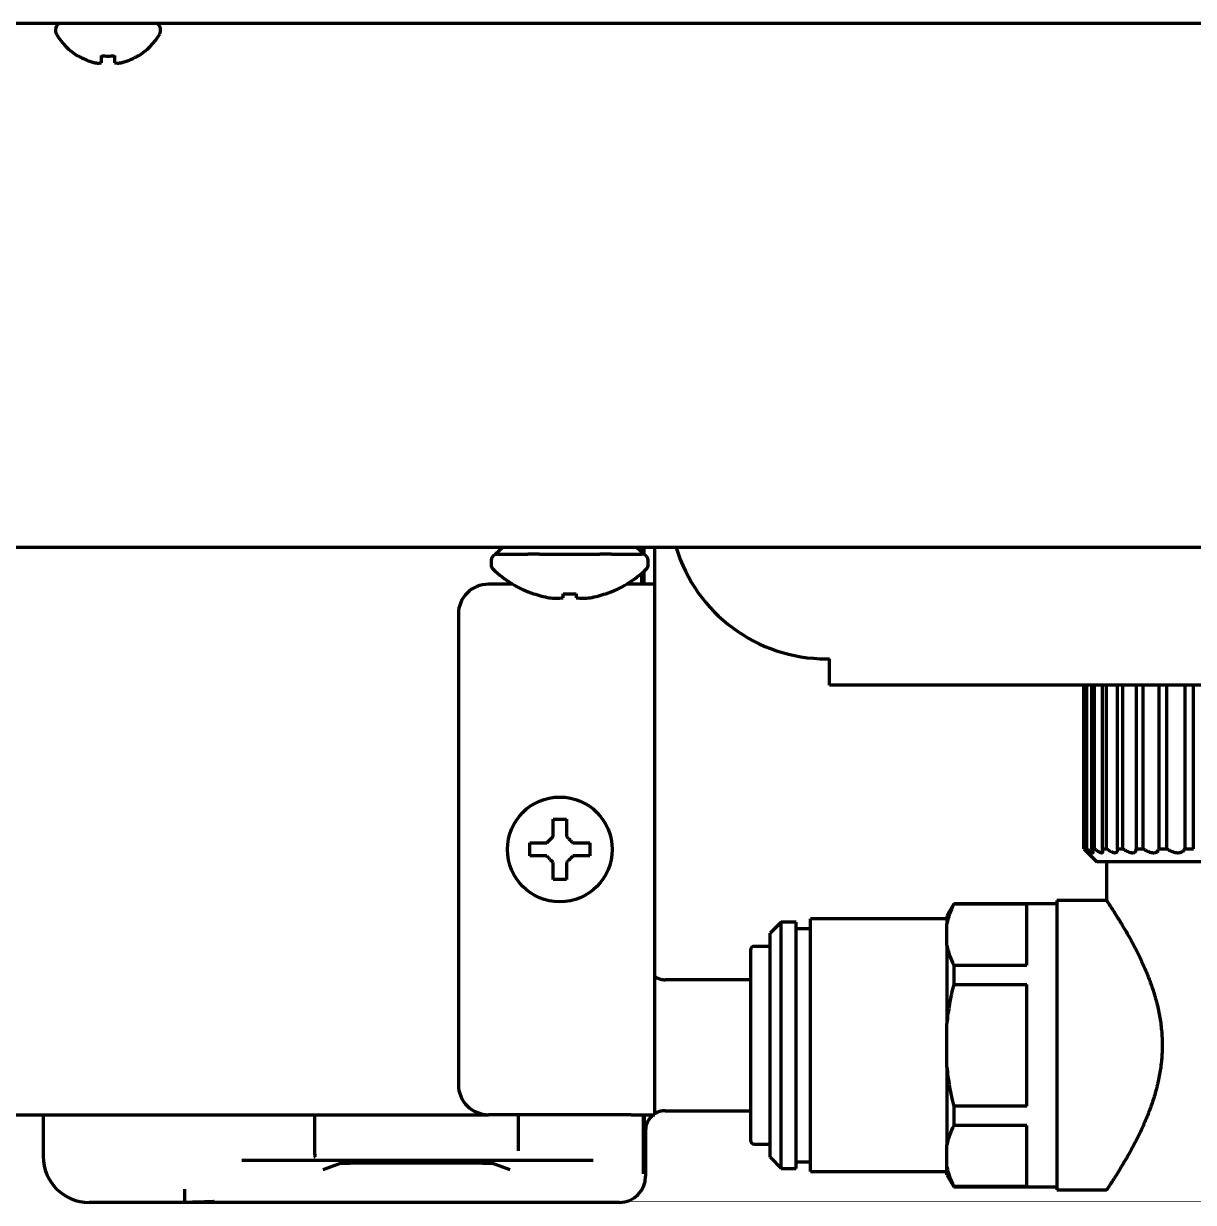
# Model space of a CAD drawing. Header units: inches. Extents: x -2898 to 7248, y 606 to 5598.
# Drawn here: x 2758.8 to 2848.2, y 2321.8 to 2411.8 of the extents above; entities that cross this region are included whole.
import ezdxf

# ---------------------------------------------------------------- set-up
doc = ezdxf.new("R2010")
doc.units = ezdxf.units.IN

msp = doc.modelspace()

# ---------------------------------------------------------------- linework, layer by layer
at = {"linetype": 'Continuous', "lineweight": 70}
for p, q in [((3452.447, 2411.843), (2717.647, 2411.843)), ((2761.297, 2411.443), (2761.297, 2411.243)), ((2769.297, 2411.243), (2769.297, 2411.443)), ((2762.997, 2409.365), (2762.997, 2409.398)), ((2767.597, 2409.398), (2767.597, 2409.365)), ((3052.176, 2371.843), (2756.555, 2371.843)), ((2795.456, 2371.843), (2794.879, 2371.343)), ((2806.215, 2371.343), (2805.638, 2371.843)), ((2806.047, 2371.489), (2806.047, 2371.843)), ((2806.247, 2371.302), (2806.247, 2371.843)), ((2807.047, 2369.043), (2807.047, 2371.843)), ((2794.547, 2370.843), (2794.547, 2370.553)), ((2794.879, 2371.343), (2794.978, 2371.343)), ((2795.071, 2371.343), (2794.978, 2371.343)), ((2795.071, 2371.343), (2797.363, 2371.343)), ((2797.456, 2371.343), (2797.363, 2371.343)), ((2798.069, 2371.343), (2797.456, 2371.343)), ((2798.256, 2371.343), (2798.069, 2371.343)), ((2798.256, 2371.343), (2802.838, 2371.343)), ((2803.026, 2371.343), (2802.838, 2371.343)), ((2803.638, 2371.343), (2803.026, 2371.343)), ((2803.732, 2371.343), (2803.638, 2371.343)), ((2803.732, 2371.343), (2806.023, 2371.343)), ((2806.116, 2371.343), (2806.023, 2371.343)), ((2806.215, 2371.343), (2806.116, 2371.343)), ((2806.547, 2370.553), (2806.547, 2370.843)), ((2806.047, 2369.043), (2806.047, 2369.877)), ((2806.247, 2369.043), (2806.247, 2370.055)), ((2796.207, 2369.043), (2794.347, 2369.043)), ((2805.247, 2369.043), (2804.888, 2369.043)), ((2807.047, 2369.043), (2805.247, 2369.043)), ((2807.047, 2328.543), (2807.047, 2369.043)), ((2797.797, 2368.319), (2797.797, 2368.303)), ((2800.047, 2368.004), (2800.047, 2368.319)), ((2801.047, 2368.319), (2801.047, 2368.004)), ((2803.297, 2368.319), (2803.297, 2368.303)), ((2792.047, 2366.743), (2792.047, 2330.843)), ((2820.147, 2363.343), (2820.378, 2363.343)), ((2820.378, 2361.343), (2820.378, 2363.343)), ((2895.717, 2361.343), (2820.378, 2361.343)), ((2839.797, 2361.343), (2839.797, 2348.843)), ((2839.801, 2348.843), (2839.801, 2361.343)), ((2839.923, 2361.343), (2839.923, 2348.843)), ((2840.035, 2348.843), (2840.035, 2361.343)), ((2840.397, 2361.343), (2840.397, 2348.843)), ((2840.619, 2348.843), (2840.619, 2361.343)), ((2841.215, 2361.343), (2841.215, 2348.843)), ((2841.542, 2348.843), (2841.542, 2361.343)), ((2842.361, 2361.343), (2842.361, 2348.843)), ((2842.787, 2348.843), (2842.787, 2361.343)), ((2843.812, 2361.343), (2843.812, 2348.843)), ((2844.329, 2348.843), (2844.329, 2361.343)), ((2845.54, 2361.343), (2845.54, 2348.843)), ((2846.137, 2348.843), (2846.137, 2361.343)), ((2847.511, 2361.343), (2847.511, 2348.843)), ((2848.178, 2348.843), (2848.178, 2361.343)), ((2797.497, 2348.793), (2797.497, 2349.293)), ((2802.097, 2349.293), (2802.097, 2348.793)), ((2797.497, 2348.293), (2797.497, 2348.793)), ((2802.097, 2348.793), (2802.097, 2348.293)), ((2839.797, 2348.843), (2839.801, 2348.843)), ((2839.797, 2348.843), (2840.797, 2347.843)), ((2839.923, 2348.843), (2840.035, 2348.843)), ((2840.397, 2348.843), (2840.619, 2348.843)), ((2841.215, 2348.843), (2841.542, 2348.843)), ((2842.361, 2348.843), (2842.787, 2348.843)), ((2843.812, 2348.843), (2844.329, 2348.843)), ((2845.54, 2348.843), (2846.137, 2348.843)), ((2847.511, 2348.843), (2848.178, 2348.843)), ((2875.297, 2347.843), (2840.797, 2347.843)), ((2841.547, 2347.843), (2841.547, 2344.893)), ((2829.872, 2344.643), (2829.347, 2343.734)), ((2829.872, 2344.643), (2829.872, 2344.61)), ((2837.747, 2344.643), (2829.872, 2344.643)), ((2835.447, 2344.61), (2829.872, 2344.61)), ((2835.447, 2339.964), (2835.447, 2344.61)), ((2837.747, 2344.893), (2837.747, 2333.843)), ((2841.547, 2344.893), (2837.747, 2344.893)), ((2829.347, 2343.734), (2829.347, 2343.12)), ((2816.697, 2343.243), (2815.847, 2342.393)), ((2816.697, 2324.443), (2816.697, 2343.243)), ((2817.847, 2343.243), (2816.697, 2343.243)), ((2817.847, 2324.443), (2817.847, 2343.243)), ((2818.947, 2342.743), (2817.847, 2342.743)), ((2818.947, 2324.193), (2818.947, 2343.493)), ((2829.347, 2343.493), (2818.947, 2343.493)), ((2829.347, 2341.454), (2829.347, 2343.12)), ((2815.847, 2325.293), (2815.847, 2342.393)), ((2814.347, 2341.093), (2814.347, 2326.593)), ((2815.847, 2341.393), (2814.647, 2341.393)), ((2829.347, 2341.454), (2829.347, 2335.509)), ((2829.872, 2339.964), (2835.447, 2339.964)), ((2829.872, 2339.964), (2829.872, 2338.488)), ((2814.347, 2338.843), (2807.848, 2338.843)), ((2829.872, 2338.488), (2835.447, 2338.488)), ((2835.447, 2329.198), (2835.447, 2338.488)), ((2829.347, 2332.178), (2829.347, 2335.509)), ((2837.747, 2333.843), (2837.747, 2322.793)), ((2829.347, 2332.178), (2829.347, 2326.232)), ((2697.847, 2328.543), (2794.347, 2328.543)), ((2760.347, 2328.543), (2760.347, 2325.341)), ((2781.058, 2328.543), (2781.058, 2325.788)), ((2805.247, 2328.543), (2794.347, 2328.543)), ((2796.636, 2325.788), (2796.636, 2328.543)), ((2805.247, 2328.543), (2807.047, 2328.543)), ((2806.152, 2328.543), (2806.152, 2324.037)), ((2807.848, 2328.843), (2814.347, 2328.843)), ((2835.447, 2329.198), (2829.872, 2329.198)), ((2829.872, 2329.198), (2829.872, 2327.722)), ((2835.447, 2327.722), (2829.872, 2327.722)), ((2835.447, 2323.077), (2835.447, 2327.722)), ((2806.347, 2327.343), (2806.347, 2323.842)), ((2814.647, 2326.293), (2815.847, 2326.293)), ((2829.347, 2324.567), (2829.347, 2326.232)), ((2802.347, 2325.043), (2775.517, 2325.043)), ((2783.096, 2324.843), (2781.692, 2324.32)), ((2783.096, 2324.843), (2783.094, 2324.843)), ((2783.096, 2324.843), (2783.389, 2324.843)), ((2783.847, 2324.843), (2783.847, 2325.043)), ((2793.847, 2324.843), (2783.847, 2324.843)), ((2793.847, 2325.043), (2793.847, 2324.843)), ((2794.305, 2324.843), (2794.598, 2324.843)), ((2796.003, 2324.32), (2794.598, 2324.843)), ((2794.601, 2324.843), (2794.598, 2324.843)), ((2815.847, 2325.293), (2816.697, 2324.443)), ((2817.847, 2324.943), (2818.947, 2324.943)), ((2816.697, 2324.443), (2817.847, 2324.443)), ((2818.947, 2324.193), (2829.347, 2324.193)), ((2829.347, 2323.952), (2829.347, 2324.567)), ((2829.347, 2323.952), (2829.872, 2323.043)), ((2829.872, 2323.077), (2835.447, 2323.077)), ((2829.872, 2323.043), (2829.872, 2323.077)), ((2829.872, 2323.043), (2837.747, 2323.043)), ((2837.747, 2322.793), (2841.547, 2322.793)), ((2804.348, 2321.843), (2763.845, 2321.843))]:
    msp.add_line(p, q, dxfattribs=at)
msp.add_circle((2799.797, 2348.793), 4, dxfattribs=at)
for centre, radius, start, end in [((2761.697, 2411.443), 0.4, 90, 180), ((2761.697, 2411.243), 0.4, 180, 210.30118), ((2768.897, 2411.443), 0.4, 0, 90), ((2768.897, 2411.243), 0.4, 329.69882, 0), ((2765.496, 2413.463), 4.8, 210.30118, 238.62729), ((2765.098, 2413.463), 4.8, 301.37271, 329.69882), ((2820.147, 2375.343), 12, 196.95797, 270), ((2795.047, 2370.843), 0.5, 90, 180), ((2806.047, 2370.843), 0.5, 0, 90), ((2795.047, 2370.553), 0.5, 180, 226.22534), ((2800.547, 2376.293), 8.45, 226.22534, 251.00754), ((2800.547, 2376.293), 8.45, 288.99246, 313.77466), ((2806.047, 2370.553), 0.5, 313.77466, 0), ((2794.347, 2366.743), 2.3, 90, 180), ((2800.547, 2376.293), 8.435, 250.97292, 259.33784), ((2800.547, 2376.293), 7.99, 266.41219, 273.58781), ((2800.547, 2376.293), 8.435, 280.66216, 289.02708), ((2814.647, 2341.093), 0.3, 90, 180), ((2794.347, 2330.843), 2.3, 180, 270), ((2814.647, 2326.593), 0.3, 180, 270)]:
    msp.add_arc(centre, radius, start, end, dxfattribs=at)
for centre, major_axis, ratio, start_param, end_param in [((2799.517, 2376.293), (0, -8.323), 0.707107, 6.192956, 6.373415), ((2801.577, 2376.293), (0, 8.323), 0.707107, 3.051363, 3.231822), ((2806.349, 2333.843), (0, 6.5), 0.034921, 2.524195, 3.133536), ((2781.128, 2325.788), (0, 0.5), 0.140541, 1.570796, 3.124139), ((2763.849, 2325.345), (-2.478, -2.478), 0.998783, 5.498396, 7.067974), ((2783.054, 2324.748), (0, 0.3), 0.140541, 5.034567, 6.265732), ((2783.389, 2324.861), (0.5, 0), 0.034921, 4.712389, 5.871188), ((2794.305, 2324.861), (0.5, 0), 0.034921, 3.55359, 4.712389), ((2794.641, 2324.748), (0, 0.3), 0.140541, 0.017453, 1.248618), ((2804.346, 2323.845), (1.416, -1.416), 0.998783, 5.498396, 7.067974)]:
    msp.add_ellipse(centre, major_axis=major_axis, ratio=ratio, start_param=start_param, end_param=end_param, dxfattribs=at)
for points, degree, knots in [([(2762.997, 2409.398), (2763.2, 2409.274), (2763.41, 2409.166), (2763.735, 2409.028), (2763.845, 2408.986), (2764.068, 2408.911), (2764.182, 2408.877), (2764.297, 2408.847)], 3, [0, 0, 0, 0, 0.5, 0.5, 0.75, 0.75, 1, 1, 1, 1]), ([(2765.797, 2409.398), (2765.797, 2409.274), (2765.797, 2409.166), (2765.797, 2409.028), (2765.797, 2408.986), (2765.797, 2408.911), (2765.797, 2408.877), (2765.797, 2408.847)], 3, [0, 0, 0, 0, 0.5, 0.5, 0.75, 0.75, 1, 1, 1, 1]), ([(2800.297, 2351.093), (2800.297, 2350.89), (2800.297, 2350.681), (2800.297, 2350.356), (2800.297, 2350.246), (2800.297, 2350.022), (2800.297, 2349.909), (2800.297, 2349.793)], 3, [0, 0, 0, 0, 0.5, 0.5, 0.75, 0.75, 1, 1, 1, 1]), ([(2797.497, 2349.293), (2797.7, 2349.293), (2797.91, 2349.293), (2798.235, 2349.293), (2798.345, 2349.293), (2798.568, 2349.293), (2798.682, 2349.293), (2798.797, 2349.293)], 3, [0, 0, 0, 0, 0.5, 0.5, 0.75, 0.75, 1, 1, 1, 1]), ([(2802.097, 2348.293), (2801.894, 2348.293), (2801.684, 2348.293), (2801.359, 2348.293), (2801.249, 2348.293), (2801.026, 2348.293), (2800.912, 2348.293), (2800.797, 2348.293)], 3, [0, 0, 0, 0, 0.5, 0.5, 0.75, 0.75, 1, 1, 1, 1]), ([(2839.801, 2348.843), (2839.846, 2348.8), (2839.888, 2348.759), (2839.946, 2348.705), (2839.964, 2348.688), (2839.99, 2348.664), (2839.998, 2348.656), (2840.014, 2348.641), (2840.022, 2348.634), (2840.06, 2348.601), (2840.084, 2348.58), (2840.113, 2348.558), (2840.12, 2348.553), (2840.13, 2348.547), (2840.133, 2348.546), (2840.137, 2348.544), (2840.139, 2348.543), (2840.146, 2348.543), (2840.146, 2348.55), (2840.136, 2348.568), (2840.134, 2348.572), (2840.128, 2348.581), (2840.119, 2348.596), (2840.106, 2348.614), (2840.087, 2348.64), (2840.076, 2348.655), (2840.051, 2348.687), (2840.037, 2348.705), (2839.993, 2348.759), (2839.96, 2348.8), (2839.923, 2348.843)], 3, [0, 0, 0, 0, 0.125, 0.125, 0.1875, 0.1875, 0.21875, 0.21875, 0.25, 0.25, 0.375, 0.375, 0.4375, 0.4375, 0.46875, 0.46875, 0.5, 0.5, 0.625, 0.625, 0.65625, 0.65625, 0.6875, 0.75, 0.75, 0.8125, 0.8125, 0.875, 0.875, 1, 1, 1, 1]), ([(2840.035, 2348.843), (2840.087, 2348.8), (2840.137, 2348.759), (2840.207, 2348.705), (2840.229, 2348.688), (2840.262, 2348.664), (2840.273, 2348.656), (2840.294, 2348.641), (2840.304, 2348.634), (2840.354, 2348.601), (2840.388, 2348.58), (2840.433, 2348.558), (2840.446, 2348.553), (2840.464, 2348.547), (2840.47, 2348.546), (2840.48, 2348.544), (2840.485, 2348.543), (2840.506, 2348.543), (2840.517, 2348.55), (2840.521, 2348.568), (2840.522, 2348.572), (2840.522, 2348.581), (2840.521, 2348.596), (2840.517, 2348.614), (2840.508, 2348.64), (2840.502, 2348.655), (2840.488, 2348.687), (2840.479, 2348.705), (2840.45, 2348.759), (2840.426, 2348.8), (2840.397, 2348.843)], 3, [0, 0, 0, 0, 0.125, 0.125, 0.1875, 0.1875, 0.21875, 0.21875, 0.25, 0.25, 0.375, 0.375, 0.4375, 0.4375, 0.46875, 0.46875, 0.5, 0.5, 0.625, 0.625, 0.65625, 0.65625, 0.6875, 0.75, 0.75, 0.8125, 0.8125, 0.875, 0.875, 1, 1, 1, 1]), ([(2840.619, 2348.843), (2840.677, 2348.8), (2840.734, 2348.759), (2840.815, 2348.705), (2840.841, 2348.688), (2840.88, 2348.664), (2840.893, 2348.656), (2840.919, 2348.641), (2840.931, 2348.634), (2840.992, 2348.601), (2841.036, 2348.58), (2841.096, 2348.558), (2841.114, 2348.553), (2841.14, 2348.547), (2841.149, 2348.546), (2841.165, 2348.544), (2841.172, 2348.543), (2841.207, 2348.543), (2841.229, 2348.55), (2841.248, 2348.568), (2841.251, 2348.572), (2841.257, 2348.581), (2841.265, 2348.596), (2841.268, 2348.614), (2841.271, 2348.64), (2841.27, 2348.655), (2841.266, 2348.687), (2841.263, 2348.705), (2841.249, 2348.759), (2841.234, 2348.8), (2841.215, 2348.843)], 3, [0, 0, 0, 0, 0.125, 0.125, 0.1875, 0.1875, 0.21875, 0.21875, 0.25, 0.25, 0.375, 0.375, 0.4375, 0.4375, 0.46875, 0.46875, 0.5, 0.5, 0.625, 0.625, 0.65625, 0.65625, 0.6875, 0.75, 0.75, 0.8125, 0.8125, 0.875, 0.875, 1, 1, 1, 1]), ([(2841.542, 2348.843), (2841.606, 2348.8), (2841.668, 2348.759), (2841.759, 2348.705), (2841.789, 2348.688), (2841.833, 2348.664), (2841.848, 2348.656), (2841.877, 2348.641), (2841.891, 2348.634), (2841.962, 2348.601), (2842.015, 2348.58), (2842.089, 2348.558), (2842.112, 2348.553), (2842.146, 2348.547), (2842.157, 2348.546), (2842.178, 2348.544), (2842.188, 2348.543), (2842.236, 2348.543), (2842.269, 2348.55), (2842.301, 2348.568), (2842.307, 2348.572), (2842.319, 2348.581), (2842.335, 2348.596), (2842.347, 2348.614), (2842.36, 2348.64), (2842.364, 2348.655), (2842.371, 2348.687), (2842.373, 2348.705), (2842.375, 2348.759), (2842.37, 2348.8), (2842.361, 2348.843)], 3, [0, 0, 0, 0, 0.125, 0.125, 0.1875, 0.1875, 0.21875, 0.21875, 0.25, 0.25, 0.375, 0.375, 0.4375, 0.4375, 0.46875, 0.46875, 0.5, 0.5, 0.625, 0.625, 0.65625, 0.65625, 0.6875, 0.75, 0.75, 0.8125, 0.8125, 0.875, 0.875, 1, 1, 1, 1]), ([(2842.787, 2348.843), (2842.854, 2348.8), (2842.92, 2348.759), (2843.019, 2348.705), (2843.052, 2348.688), (2843.101, 2348.664), (2843.117, 2348.656), (2843.15, 2348.641), (2843.166, 2348.634), (2843.245, 2348.601), (2843.306, 2348.58), (2843.392, 2348.558), (2843.42, 2348.553), (2843.461, 2348.547), (2843.474, 2348.546), (2843.5, 2348.544), (2843.512, 2348.543), (2843.573, 2348.543), (2843.615, 2348.55), (2843.661, 2348.568), (2843.67, 2348.572), (2843.687, 2348.581), (2843.71, 2348.596), (2843.73, 2348.614), (2843.754, 2348.64), (2843.764, 2348.655), (2843.781, 2348.687), (2843.789, 2348.705), (2843.805, 2348.759), (2843.811, 2348.8), (2843.812, 2348.843)], 3, [0, 0, 0, 0, 0.125, 0.125, 0.1875, 0.1875, 0.21875, 0.21875, 0.25, 0.25, 0.375, 0.375, 0.4375, 0.4375, 0.46875, 0.46875, 0.5, 0.5, 0.625, 0.625, 0.65625, 0.65625, 0.6875, 0.75, 0.75, 0.8125, 0.8125, 0.875, 0.875, 1, 1, 1, 1]), ([(2844.329, 2348.843), (2844.398, 2348.8), (2844.468, 2348.759), (2844.572, 2348.705), (2844.607, 2348.688), (2844.66, 2348.664), (2844.678, 2348.656), (2844.713, 2348.641), (2844.73, 2348.634), (2844.817, 2348.601), (2844.884, 2348.58), (2844.981, 2348.558), (2845.013, 2348.553), (2845.06, 2348.547), (2845.075, 2348.546), (2845.105, 2348.544), (2845.12, 2348.543), (2845.191, 2348.543), (2845.243, 2348.55), (2845.301, 2348.568), (2845.312, 2348.572), (2845.334, 2348.581), (2845.365, 2348.596), (2845.393, 2348.614), (2845.426, 2348.64), (2845.442, 2348.655), (2845.469, 2348.687), (2845.482, 2348.705), (2845.514, 2348.759), (2845.529, 2348.8), (2845.54, 2348.843)], 3, [0, 0, 0, 0, 0.125, 0.125, 0.1875, 0.1875, 0.21875, 0.21875, 0.25, 0.25, 0.375, 0.375, 0.4375, 0.4375, 0.46875, 0.46875, 0.5, 0.5, 0.625, 0.625, 0.65625, 0.65625, 0.6875, 0.75, 0.75, 0.8125, 0.8125, 0.875, 0.875, 1, 1, 1, 1]), ([(2846.137, 2348.843), (2846.208, 2348.8), (2846.279, 2348.759), (2846.388, 2348.705), (2846.424, 2348.688), (2846.48, 2348.664), (2846.498, 2348.656), (2846.535, 2348.641), (2846.554, 2348.634), (2846.646, 2348.601), (2846.718, 2348.58), (2846.824, 2348.558), (2846.859, 2348.553), (2846.911, 2348.547), (2846.928, 2348.546), (2846.962, 2348.544), (2846.979, 2348.543), (2847.06, 2348.543), (2847.12, 2348.55), (2847.189, 2348.568), (2847.203, 2348.572), (2847.229, 2348.581), (2847.267, 2348.596), (2847.302, 2348.614), (2847.345, 2348.64), (2847.365, 2348.655), (2847.402, 2348.687), (2847.419, 2348.705), (2847.466, 2348.759), (2847.491, 2348.8), (2847.511, 2348.843)], 3, [0, 0, 0, 0, 0.125, 0.125, 0.1875, 0.1875, 0.21875, 0.21875, 0.25, 0.25, 0.375, 0.375, 0.4375, 0.4375, 0.46875, 0.46875, 0.5, 0.5, 0.625, 0.625, 0.65625, 0.65625, 0.6875, 0.75, 0.75, 0.8125, 0.8125, 0.875, 0.875, 1, 1, 1, 1]), ([(2799.297, 2346.493), (2799.297, 2346.696), (2799.297, 2346.906), (2799.297, 2347.231), (2799.297, 2347.341), (2799.297, 2347.564), (2799.297, 2347.678), (2799.297, 2347.793)], 3, [0, 0, 0, 0, 0.5, 0.5, 0.75, 0.75, 1, 1, 1, 1]), ([(2829.872, 2344.61), (2829.75, 2344.364), (2829.643, 2344.118), (2829.466, 2343.621), (2829.396, 2343.371), (2829.347, 2343.12)], 3, [0, 0, 0, 0, 0.5, 0.5, 1, 1, 1, 1]), ([(2841.547, 2344.893), (2841.547, 2344.893), (2841.547, 2344.893), (2841.548, 2344.892), (2841.549, 2344.89), (2841.557, 2344.878), (2841.571, 2344.857), (2841.608, 2344.802), (2841.645, 2344.747), (2841.718, 2344.637), (2841.745, 2344.595), (2841.79, 2344.526), (2841.806, 2344.502), (2841.839, 2344.452), (2841.857, 2344.426), (2841.946, 2344.288), (2842.028, 2344.162), (2842.209, 2343.879), (2842.308, 2343.722), (2842.467, 2343.465), (2842.523, 2343.376), (2842.608, 2343.236), (2842.651, 2343.165), (2842.695, 2343.092), (2842.725, 2343.042), (2842.74, 2343.017), (2842.875, 2342.791), (2843, 2342.579), (2843.256, 2342.13), (2843.387, 2341.894), (2843.653, 2341.399), (2843.788, 2341.139), (2843.957, 2340.8), (2843.991, 2340.731), (2844.058, 2340.592), (2844.159, 2340.383), (2844.258, 2340.169), (2844.454, 2339.733), (2844.582, 2339.434), (2844.826, 2338.816), (2844.943, 2338.498), (2845.107, 2338.005), (2845.16, 2337.837), (2845.236, 2337.582), (2845.261, 2337.497), (2845.297, 2337.367), (2845.309, 2337.324), (2845.333, 2337.236), (2845.344, 2337.193), (2845.447, 2336.799), (2845.526, 2336.444), (2845.655, 2335.723), (2845.706, 2335.357), (2845.749, 2334.891), (2845.757, 2334.798), (2845.77, 2334.61), (2845.776, 2334.516), (2845.789, 2334.232), (2845.793, 2334.042), (2845.794, 2333.663), (2845.789, 2333.474), (2845.772, 2333.1), (2845.76, 2332.914), (2845.71, 2332.359), (2845.66, 2331.994), (2845.564, 2331.453), (2845.528, 2331.274), (2845.47, 2331.007), (2845.45, 2330.918), (2845.407, 2330.741), (2845.385, 2330.653), (2845.272, 2330.215), (2845.171, 2329.875), (2844.952, 2329.215), (2844.835, 2328.895), (2844.651, 2328.427), (2844.588, 2328.273), (2844.491, 2328.046), (2844.459, 2327.97), (2844.394, 2327.821), (2844.361, 2327.747), (2844.196, 2327.381), (2844.063, 2327.1), (2843.794, 2326.56), (2843.66, 2326.301), (2843.394, 2325.805), (2843.262, 2325.567), (2843.116, 2325.312), (2843.1, 2325.284), (2843.068, 2325.228), (2843.02, 2325.145), (2842.91, 2324.956), (2842.819, 2324.801), (2842.641, 2324.503), (2842.528, 2324.318), (2842.316, 2323.977), (2842.217, 2323.82), (2842.08, 2323.607), (2842.037, 2323.539), (2841.976, 2323.444), (2841.956, 2323.413), (2841.926, 2323.368), (2841.917, 2323.354), (2841.898, 2323.325), (2841.815, 2323.198), (2841.747, 2323.094), (2841.648, 2322.945), (2841.611, 2322.889), (2841.573, 2322.832), (2841.563, 2322.817), (2841.554, 2322.803), (2841.55, 2322.798), (2841.548, 2322.794), (2841.547, 2322.794), (2841.547, 2322.794), (2841.547, 2322.793), (2841.547, 2322.793), (2841.547, 2322.793)], 3, [0, 0, 0, 0, 0.003065, 0.003065, 0.006975, 0.014794, 0.030432, 0.030432, 0.061708, 0.061708, 0.077347, 0.077347, 0.085166, 0.085166, 0.092985, 0.092985, 0.124261, 0.124261, 0.155537, 0.155537, 0.171176, 0.171176, 0.178995, 0.182904, 0.182904, 0.186814, 0.186814, 0.21809, 0.21809, 0.249367, 0.249367, 0.280643, 0.280643, 0.288462, 0.288462, 0.296281, 0.311919, 0.311919, 0.343196, 0.343196, 0.374472, 0.374472, 0.39011, 0.39011, 0.39793, 0.39793, 0.401839, 0.401839, 0.405749, 0.405749, 0.437025, 0.437025, 0.468301, 0.468301, 0.47612, 0.47612, 0.48394, 0.48394, 0.499578, 0.499578, 0.515216, 0.515216, 0.530854, 0.530854, 0.562131, 0.562131, 0.577769, 0.577769, 0.585588, 0.585588, 0.593407, 0.593407, 0.624683, 0.624683, 0.65596, 0.65596, 0.671598, 0.671598, 0.679417, 0.679417, 0.687236, 0.687236, 0.718512, 0.718512, 0.749789, 0.749789, 0.781065, 0.781065, 0.784975, 0.784975, 0.788884, 0.796703, 0.812342, 0.812342, 0.843618, 0.843618, 0.874894, 0.874894, 0.890533, 0.890533, 0.898352, 0.898352, 0.902261, 0.902261, 0.906171, 0.937447, 0.937447, 0.968724, 0.968724, 0.984362, 0.984362, 0.992181, 0.99609, 0.998045, 0.999023, 0.999023, 1, 1, 1, 1]), ([(2829.347, 2341.454), (2829.396, 2341.203), (2829.466, 2340.953), (2829.643, 2340.456), (2829.75, 2340.21), (2829.872, 2339.964)], 3, [0, 0, 0, 0, 0.5, 0.5, 1, 1, 1, 1]), ([(2807.047, 2339.075), (2807.056, 2339.069), (2807.066, 2339.063), (2807.097, 2339.044), (2807.118, 2339.032), (2807.183, 2338.997), (2807.272, 2338.956), (2807.364, 2338.923), (2807.434, 2338.901), (2807.458, 2338.895), (2807.506, 2338.883), (2807.53, 2338.877), (2807.603, 2338.863), (2807.651, 2338.855), (2807.725, 2338.848), (2807.762, 2338.845), (2807.799, 2338.844), (2807.817, 2338.844), (2807.824, 2338.843), (2807.836, 2338.843), (2807.842, 2338.843), (2807.848, 2338.843)], 3, [0, 0, 0, 0, 0.040391, 0.040391, 0.127628, 0.127628, 0.302102, 0.476577, 0.476577, 0.563814, 0.563814, 0.651051, 0.651051, 0.825526, 0.825526, 0.912763, 0.956381, 0.956381, 0.978191, 0.978191, 1, 1, 1, 1]), ([(2829.872, 2338.488), (2829.75, 2337.998), (2829.643, 2337.505), (2829.466, 2336.512), (2829.396, 2336.012), (2829.347, 2335.509)], 3, [0, 0, 0, 0, 0.5, 0.5, 1, 1, 1, 1]), ([(2829.347, 2332.178), (2829.396, 2331.675), (2829.466, 2331.175), (2829.643, 2330.182), (2829.75, 2329.689), (2829.872, 2329.198)], 3, [0, 0, 0, 0, 0.5, 0.5, 1, 1, 1, 1]), ([(2806.963, 2328.555), (2806.9, 2328.509), (2806.841, 2328.459), (2806.752, 2328.369), (2806.719, 2328.333), (2806.672, 2328.276), (2806.657, 2328.256), (2806.627, 2328.217), (2806.613, 2328.196), (2806.545, 2328.095), (2806.499, 2328.008), (2806.452, 2327.895), (2806.443, 2327.872), (2806.426, 2327.825), (2806.419, 2327.802), (2806.397, 2327.731), (2806.385, 2327.684), (2806.357, 2327.54), (2806.347, 2327.443), (2806.347, 2327.343)], 3, [0, 0, 0, 0, 0.165275, 0.165275, 0.269616, 0.269616, 0.321786, 0.321786, 0.373957, 0.373957, 0.582638, 0.582638, 0.634808, 0.634808, 0.686978, 0.686978, 0.791319, 0.791319, 1, 1, 1, 1]), ([(2807.848, 2328.843), (2807.842, 2328.843), (2807.836, 2328.843), (2807.824, 2328.843), (2807.817, 2328.843), (2807.799, 2328.843), (2807.762, 2328.841), (2807.725, 2328.838), (2807.651, 2328.831), (2807.603, 2328.824), (2807.53, 2328.809), (2807.506, 2328.804), (2807.458, 2328.792), (2807.434, 2328.785), (2807.364, 2328.764), (2807.272, 2328.731), (2807.183, 2328.689), (2807.118, 2328.654), (2807.097, 2328.642), (2807.066, 2328.624), (2807.056, 2328.618), (2807.047, 2328.612)], 3, [0, 0, 0, 0, 0.021809, 0.021809, 0.043619, 0.043619, 0.087237, 0.174474, 0.174474, 0.348949, 0.348949, 0.436186, 0.436186, 0.523423, 0.523423, 0.697898, 0.872372, 0.872372, 0.959609, 0.959609, 1, 1, 1, 1]), ([(2829.872, 2327.722), (2829.75, 2327.477), (2829.643, 2327.23), (2829.466, 2326.734), (2829.396, 2326.484), (2829.347, 2326.232)], 3, [0, 0, 0, 0, 0.5, 0.5, 1, 1, 1, 1]), ([(2829.347, 2324.567), (2829.396, 2324.315), (2829.466, 2324.065), (2829.643, 2323.569), (2829.75, 2323.322), (2829.872, 2323.077)], 3, [0, 0, 0, 0, 0.5, 0.5, 1, 1, 1, 1]), ([(2773.406, 2321.904), (2773.251, 2321.897), (2773.162, 2321.894), (2773.013, 2321.888), (2772.59, 2321.873), (2772.037, 2321.86), (2771.758, 2321.857)], 2, [0, 0, 0, 0.16667, 0.16667, 0.33334, 0.666681, 1, 1, 1])]:
    msp.add_open_spline(points, degree=degree, knots=knots, dxfattribs=at)
for points in [[(2764.797, 2408.847), (2764.797, 2408.861), (2764.797, 2408.891), (2764.797, 2408.942), (2764.797, 2408.998), (2764.797, 2409.059), (2764.797, 2409.125), (2764.797, 2409.2), (2764.797, 2409.288), (2764.797, 2409.359), (2764.797, 2409.398)], [(2764.797, 2409.398), (2764.964, 2409.376), (2765.297, 2409.354), (2765.63, 2409.376), (2765.797, 2409.398)], [(2766.297, 2408.847), (2766.351, 2408.861), (2766.459, 2408.891), (2766.621, 2408.942), (2766.78, 2408.998), (2766.935, 2409.059), (2767.087, 2409.125), (2767.244, 2409.2), (2767.41, 2409.288), (2767.533, 2409.359), (2767.597, 2409.398)], [(2764.297, 2408.847), (2764.321, 2408.844), (2764.368, 2408.839), (2764.44, 2408.834), (2764.511, 2408.831), (2764.583, 2408.831), (2764.654, 2408.834), (2764.725, 2408.839), (2764.773, 2408.844), (2764.797, 2408.847)], [(2765.797, 2408.847), (2765.823, 2408.844), (2765.874, 2408.839), (2765.948, 2408.834), (2766.02, 2408.831), (2766.09, 2408.832), (2766.159, 2408.834), (2766.228, 2408.839), (2766.274, 2408.845), (2766.297, 2408.847)], [(2799.297, 2349.793), (2799.297, 2349.848), (2799.297, 2349.956), (2799.297, 2350.117), (2799.297, 2350.276), (2799.297, 2350.431), (2799.297, 2350.583), (2799.297, 2350.74), (2799.297, 2350.906), (2799.297, 2351.029), (2799.297, 2351.093)], [(2799.297, 2351.093), (2799.464, 2351.093), (2799.797, 2351.093), (2800.13, 2351.093), (2800.297, 2351.093)], [(2798.797, 2349.293), (2798.821, 2349.317), (2798.868, 2349.364), (2798.94, 2349.436), (2799.011, 2349.507), (2799.083, 2349.579), (2799.154, 2349.65), (2799.225, 2349.722), (2799.273, 2349.769), (2799.297, 2349.793)], [(2800.297, 2349.793), (2800.323, 2349.767), (2800.374, 2349.716), (2800.448, 2349.642), (2800.52, 2349.571), (2800.59, 2349.5), (2800.659, 2349.431), (2800.728, 2349.362), (2800.774, 2349.316), (2800.797, 2349.293)], [(2800.797, 2349.293), (2800.851, 2349.293), (2800.959, 2349.293), (2801.121, 2349.293), (2801.28, 2349.293), (2801.435, 2349.293), (2801.587, 2349.293), (2801.744, 2349.293), (2801.91, 2349.293), (2802.033, 2349.293), (2802.097, 2349.293)], [(2798.797, 2348.293), (2798.743, 2348.293), (2798.635, 2348.293), (2798.473, 2348.293), (2798.314, 2348.293), (2798.159, 2348.293), (2798.007, 2348.293), (2797.851, 2348.293), (2797.684, 2348.293), (2797.561, 2348.293), (2797.497, 2348.293)], [(2799.297, 2347.793), (2799.271, 2347.819), (2799.22, 2347.871), (2799.146, 2347.944), (2799.074, 2348.016), (2799.004, 2348.086), (2798.935, 2348.155), (2798.866, 2348.224), (2798.82, 2348.27), (2798.797, 2348.293)], [(2800.797, 2348.293), (2800.773, 2348.27), (2800.726, 2348.222), (2800.654, 2348.151), (2800.583, 2348.079), (2800.512, 2348.008), (2800.44, 2347.936), (2800.369, 2347.865), (2800.321, 2347.817), (2800.297, 2347.793)], [(2800.297, 2347.793), (2800.297, 2347.739), (2800.297, 2347.631), (2800.297, 2347.469), (2800.297, 2347.31), (2800.297, 2347.155), (2800.297, 2347.003), (2800.297, 2346.847), (2800.297, 2346.681), (2800.297, 2346.557), (2800.297, 2346.493)], [(2800.297, 2346.493), (2800.13, 2346.493), (2799.797, 2346.493), (2799.464, 2346.493), (2799.297, 2346.493)]]:
    msp.add_open_spline(points, degree=3, dxfattribs=at)
msp.add_rational_spline([(2771.139, 2322.853), (2771.139, 2322.283), (2771.139, 2321.873), (2771.139, 2321.853)], [1, 0.812892454802, 0.812892454802, 1], degree=3, dxfattribs=at)

doc.saveas('drawing.dxf')
